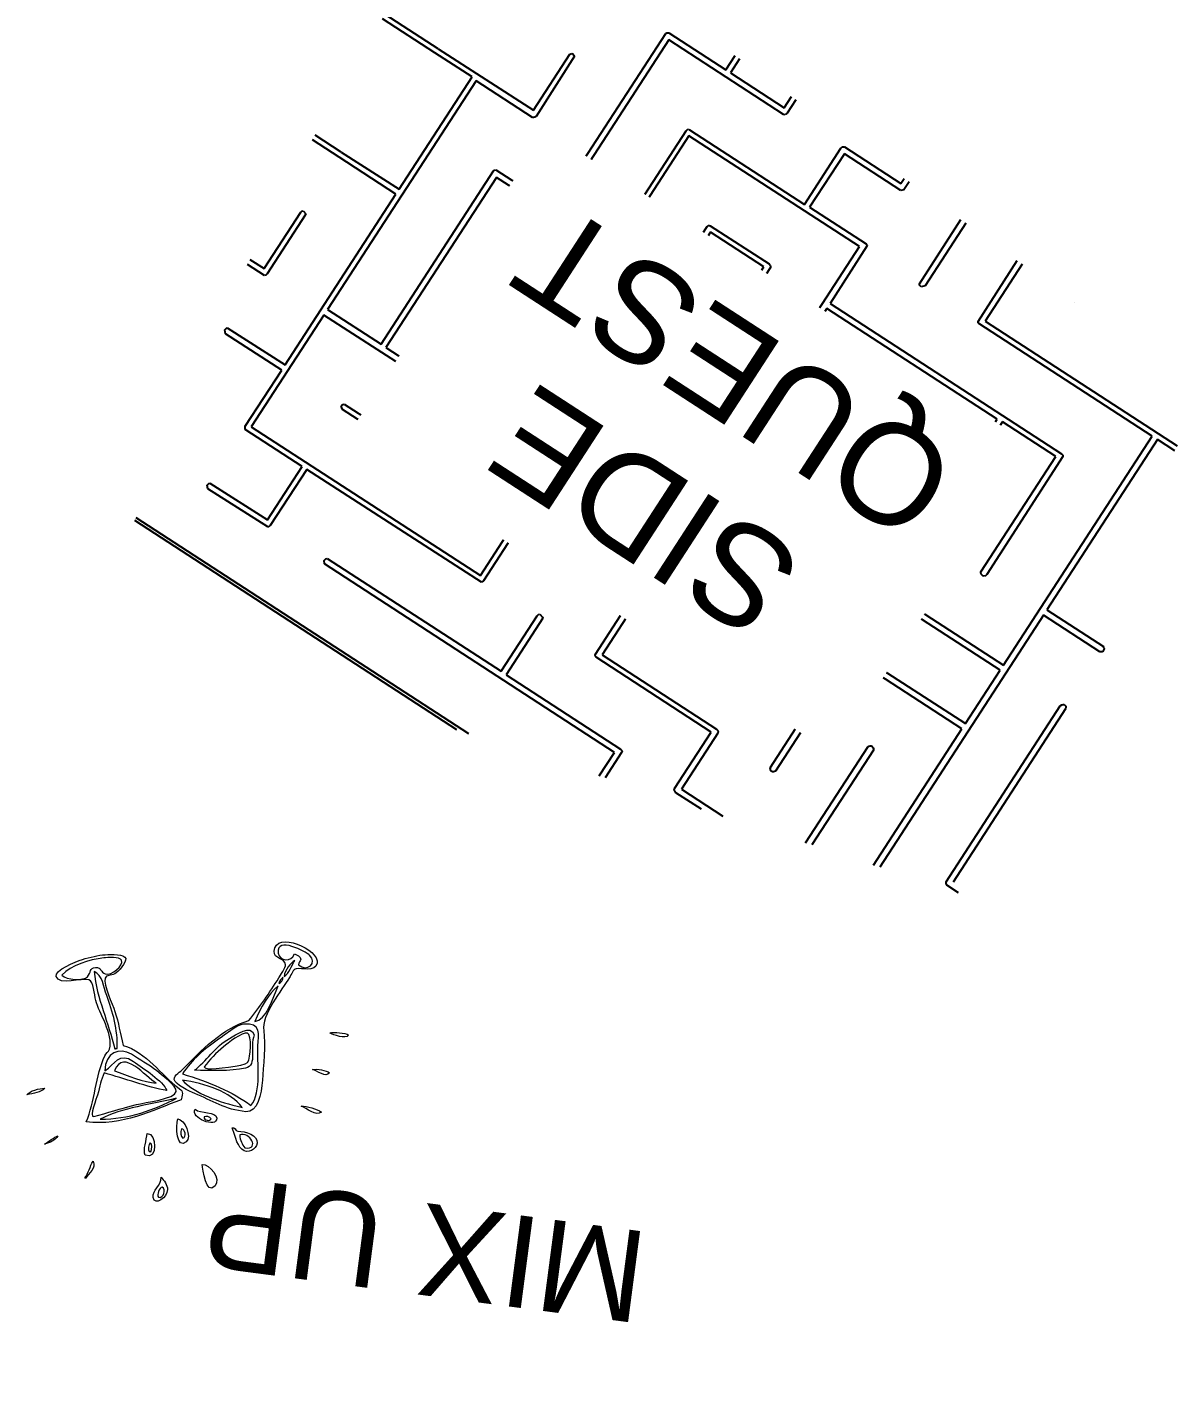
# Model space of a CAD drawing. Header units: millimetres. Extents: x -194 to 314, y -198 to 195.
# Drawn here: x -191.3 to -119.6, y 18.5 to 102.5 of the extents above; entities that cross this region are included whole.
import ezdxf

# ---------------------------------------------------------------- set-up
doc = ezdxf.new("R2010")
doc.units = ezdxf.units.MM
doc.header["$MEASUREMENT"] = 0
doc.styles.add('PDF AlfaSlabOne', font='arial.ttf')

msp = doc.modelspace()

# ---------------------------------------------------------------- linework, layer by layer
for p, q in [((-165.845, 100.886), (-169.1, 103)), ((-165.624, 101.121), (-168.935, 103.271)), ((-158.457, 91.285), (-151.442, 102.087)), ((-151.258, 101.695), (-158.256, 90.919)), ((-151.442, 102.087), (-151.389, 102.119)), ((-151.389, 102.119), (-151.31, 102.135)), ((-151.31, 102.135), (-151.247, 102.128)), ((-144.098, 97.045), (-151.258, 101.695)), ((-151.247, 102.128), (-147.702, 99.827)), ((-163.519, 99.376), (-165.845, 100.886)), ((-165.624, 101.121), (-159.694, 97.299)), ((-157.423, 100.796), (-157.369, 100.827)), ((-157.369, 100.827), (-157.291, 100.844)), ((-157.291, 100.844), (-157.242, 100.812)), ((-159.694, 97.299), (-157.423, 100.796)), ((-157.13, 100.672), (-159.532, 96.923)), ((-157.242, 100.812), (-157.13, 100.672)), ((-147.702, 99.827), (-147.127, 100.713)), ((-146.856, 100.517), (-147.416, 99.641)), ((-168.061, 92.382), (-163.519, 99.376)), ((-147.416, 99.641), (-144.062, 97.463)), ((-163.265, 99.144), (-172.519, 84.894)), ((-159.744, 96.857), (-163.265, 99.144)), ((-144.062, 97.463), (-143.61, 98.159)), ((-143.336, 97.959), (-143.886, 97.111)), ((-159.681, 96.851), (-159.744, 96.857)), ((-159.601, 96.866), (-159.681, 96.851)), ((-159.532, 96.923), (-159.601, 96.866)), ((-144.011, 97.023), (-144.098, 97.045)), ((-143.956, 97.054), (-144.011, 97.023)), ((-143.886, 97.111), (-143.956, 97.054)), ((-157.142, 85.291), (-150.174, 96.021)), ((-150.174, 96.021), (-150.088, 96.099)), ((-150.088, 96.099), (-150.011, 96.116)), ((-150.011, 96.116), (-149.963, 96.085)), ((-149.963, 96.085), (-142.803, 91.436)), ((-171.806, 94.374), (-173.471, 95.456)), ((-150.005, 95.708), (-157.019, 84.908)), ((-139.371, 88.802), (-150.005, 95.708)), ((-140.532, 94.933), (-140.446, 95.013)), ((-140.446, 95.013), (-140.368, 95.029)), ((-140.368, 95.029), (-140.304, 95.022)), ((-140.304, 95.022), (-136.784, 92.736)), ((-168.261, 92.073), (-171.806, 94.374)), ((-171.669, 94.692), (-168.061, 92.382)), ((-142.803, 91.436), (-140.532, 94.933)), ((-140.315, 94.588), (-142.477, 91.258)), ((-136.795, 92.302), (-140.315, 94.588)), ((-169.188, 82.73), (-162.174, 93.531)), ((-162.174, 93.531), (-162.12, 93.564)), ((-162.12, 93.564), (-162.04, 93.58)), ((-162.04, 93.58), (-158.457, 91.285)), ((-162.004, 93.117), (-168.894, 82.507)), ((-158.42, 90.822), (-162.004, 93.117)), ((-136.784, 92.736), (-136.579, 93.05)), ((-136.28, 92.833), (-136.597, 92.344)), ((-175.167, 81.439), (-168.261, 92.073)), ((-136.597, 92.344), (-136.795, 92.302)), ((-176.483, 87.435), (-174.197, 90.955)), ((-173.911, 90.77), (-176.29, 87.107)), ((-174.197, 90.955), (-174.126, 91.011)), ((-174.126, 91.011), (-174.048, 91.028)), ((-174.048, 91.028), (-173.889, 90.857)), ((-173.889, 90.857), (-173.911, 90.77)), ((-158.342, 90.839), (-158.42, 90.822)), ((-158.256, 90.919), (-158.342, 90.839)), ((-142.477, 91.258), (-138.957, 88.972)), ((-153.64, 82.714), (-148.867, 90.064)), ((-148.867, 90.064), (-148.798, 90.121)), ((-148.798, 90.121), (-148.734, 90.113)), ((-148.734, 90.113), (-148.671, 90.106)), ((-148.671, 90.106), (-145.008, 87.727)), ((-135.637, 86.479), (-133.053, 90.488)), ((-132.742, 90.262), (-135.282, 86.35)), ((-148.666, 89.698), (-153.193, 82.726)), ((-145.336, 87.535), (-148.666, 89.698)), ((-144.022, 81.641), (-139.371, 88.802)), ((-138.908, 88.839), (-141.201, 85.255)), ((-138.957, 88.972), (-138.902, 88.902)), ((-138.902, 88.902), (-138.908, 88.839)), ((-176.454, 87.01), (-177.522, 87.693)), ((-177.365, 88.009), (-176.483, 87.435)), ((-163.284, 83.802), (-160.89, 87.489)), ((-160.89, 87.489), (-160.804, 87.567)), ((-160.804, 87.567), (-160.741, 87.561)), ((-160.741, 87.561), (-157.142, 85.291)), ((-147.639, 83.99), (-145.336, 87.535)), ((-144.918, 87.5), (-147.297, 83.837)), ((-145.008, 87.727), (-144.928, 87.642)), ((-144.928, 87.642), (-144.912, 87.563)), ((-144.912, 87.563), (-144.918, 87.5)), ((-131.984, 84.139), (-129.537, 87.934)), ((-129.225, 87.707), (-131.534, 84.152)), ((-176.376, 87.027), (-176.454, 87.01)), ((-176.29, 87.107), (-176.376, 87.027)), ((-160.727, 87.113), (-162.891, 83.782)), ((-157.144, 84.818), (-160.727, 87.113)), ((-135.622, 86.4), (-135.637, 86.479)), ((-135.518, 86.3), (-135.622, 86.4)), ((-135.282, 86.35), (-135.518, 86.3)), ((-172.519, 84.894), (-169.188, 82.73)), ((-157.019, 84.908), (-157.09, 84.852)), ((-141.402, 84.946), (-143.689, 81.424)), ((-130.793, 78.056), (-141.402, 84.946)), ((-141.201, 85.255), (-126.785, 75.893)), ((-125.963, 85.337), (-125.963, 85.337)), ((-172.75, 84.538), (-177.277, 77.567)), ((-165.527, 79.879), (-172.75, 84.538)), ((-157.09, 84.852), (-157.144, 84.818)), ((-131.966, 84.06), (-131.984, 84.139)), ((-131.934, 84.005), (-131.966, 84.06)), ((-131.534, 84.152), (-119.578, 76.388)), ((-178.931, 83.612), (-178.829, 83.717)), ((-178.88, 83.378), (-178.931, 83.612)), ((-175.383, 81.107), (-178.88, 83.378)), ((-178.829, 83.717), (-178.775, 83.749)), ((-178.775, 83.749), (-175.167, 81.439)), ((-163.291, 83.739), (-163.284, 83.802)), ((-163.243, 83.606), (-163.291, 83.739)), ((-159.721, 81.319), (-163.243, 83.606)), ((-162.891, 83.782), (-159.394, 81.511)), ((-147.645, 83.927), (-147.639, 83.99)), ((-147.461, 83.74), (-147.645, 83.927)), ((-147.406, 83.772), (-147.461, 83.74)), ((-147.297, 83.837), (-147.406, 83.772)), ((-121.134, 76.992), (-131.934, 84.005)), ((-168.894, 82.507), (-165.35, 80.205)), ((-153.575, 82.501), (-153.64, 82.714)), ((-146.44, 77.867), (-153.575, 82.501)), ((-153.193, 82.726), (-142.583, 75.836)), ((-159.394, 81.511), (-159.343, 81.276)), ((-144.045, 81.554), (-144.022, 81.641)), ((-144.027, 81.476), (-144.045, 81.554)), ((-177.654, 77.61), (-175.383, 81.107)), ((-164.264, 74.325), (-159.721, 81.319)), ((-159.343, 81.276), (-161.614, 77.779)), ((-143.972, 81.407), (-144.027, 81.476)), ((-143.923, 81.376), (-143.972, 81.407)), ((-143.837, 81.352), (-143.923, 81.376)), ((-143.759, 81.369), (-143.837, 81.352)), ((-143.689, 81.424), (-143.759, 81.369)), ((-165.448, 79.897), (-165.527, 79.879)), ((-165.347, 80), (-165.448, 79.897)), ((-165.35, 80.205), (-165.347, 80)), ((-171.566, 78.965), (-171.488, 78.982)), ((-171.488, 78.982), (-164.264, 74.325)), ((-158.26, 75.601), (-155.974, 79.121)), ((-155.974, 79.121), (-155.904, 79.178)), ((-155.904, 79.178), (-155.825, 79.193)), ((-155.825, 79.193), (-152.099, 76.808)), ((-142.583, 75.836), (-140.312, 79.333)), ((-140.312, 79.333), (-140.256, 79.366)), ((-140.256, 79.366), (-140.179, 79.383)), ((-140.179, 79.383), (-140.117, 79.375)), ((-140.117, 79.375), (-136.429, 76.98)), ((-171.667, 78.862), (-171.621, 78.934)), ((-171.601, 78.651), (-171.667, 78.862)), ((-171.621, 78.934), (-171.566, 78.965)), ((-164.212, 73.885), (-171.601, 78.651)), ((-155.813, 78.746), (-158.068, 75.273)), ((-152.204, 76.437), (-155.813, 78.746)), ((-140.118, 78.904), (-142.374, 75.43)), ((-136.62, 76.633), (-140.118, 78.904)), ((-177.652, 77.405), (-177.654, 77.61)), ((-174.108, 75.104), (-177.652, 77.405)), ((-177.277, 77.567), (-163.003, 68.297)), ((-161.815, 77.469), (-164.101, 73.949)), ((-158.208, 75.161), (-161.815, 77.469)), ((-161.614, 77.779), (-158.26, 75.601)), ((-150.966, 70.897), (-146.44, 77.867)), ((-146.144, 77.643), (-150.671, 70.673)), ((-142.624, 75.357), (-146.144, 77.643)), ((-135.319, 71.086), (-130.793, 78.056)), ((-130.467, 77.879), (-135.133, 70.695)), ((-127.137, 75.717), (-130.467, 77.879)), ((-152.149, 76.469), (-152.204, 76.437)), ((-152.025, 76.557), (-152.149, 76.469)), ((-152.099, 76.808), (-152.025, 76.557)), ((-136.534, 76.609), (-136.62, 76.633)), ((-136.456, 76.626), (-136.534, 76.609)), ((-136.386, 76.682), (-136.456, 76.626)), ((-136.429, 76.98), (-136.348, 76.895)), ((-136.339, 76.753), (-136.386, 76.682)), ((-136.348, 76.895), (-136.332, 76.817)), ((-136.332, 76.817), (-136.339, 76.753)), ((-130.403, 62.719), (-121.134, 76.992)), ((-120.801, 76.775), (-127.691, 66.165)), ((-119.71, 76.067), (-120.801, 76.775)), ((-131.803, 68.532), (-127.137, 75.717)), ((-126.689, 75.728), (-131.439, 68.363)), ((-126.785, 75.893), (-126.706, 75.809)), ((-126.706, 75.809), (-126.689, 75.728)), ((-176.271, 71.773), (-174.108, 75.104)), ((-173.822, 74.918), (-176.093, 71.421)), ((-162.936, 67.881), (-173.822, 74.918)), ((-158.153, 75.192), (-158.208, 75.161)), ((-158.068, 75.273), (-158.153, 75.192)), ((-142.538, 75.333), (-142.624, 75.357)), ((-142.459, 75.351), (-142.538, 75.333)), ((-142.374, 75.43), (-142.459, 75.351)), ((-180.034, 73.945), (-179.934, 74.049)), ((-179.983, 73.71), (-180.034, 73.945)), ((-179.934, 74.049), (-179.853, 74.066)), ((-179.853, 74.066), (-176.271, 71.773)), ((-164.101, 73.949), (-164.157, 73.916)), ((-176.242, 71.349), (-179.983, 73.71)), ((-164.157, 73.916), (-164.212, 73.885)), ((-154.714, 73.095), (-154.628, 73.174)), ((-154.628, 73.174), (-154.565, 73.167)), ((-154.565, 73.167), (-150.966, 70.897)), ((-141.322, 69.809), (-139.051, 73.307)), ((-139.051, 73.307), (-138.982, 73.363)), ((-138.982, 73.363), (-138.902, 73.379)), ((-138.902, 73.379), (-138.839, 73.372)), ((-138.839, 73.372), (-135.319, 71.086)), ((-156.985, 69.598), (-154.714, 73.095)), ((-154.512, 72.726), (-156.767, 69.254)), ((-151.182, 70.564), (-154.512, 72.726)), ((-138.866, 72.916), (-145.756, 62.306)), ((-135.344, 70.629), (-138.866, 72.916)), ((-164.467, 58.696), (-184.548, 71.736)), ((-184.474, 71.926), (-163.735, 58.458)), ((-176.093, 71.421), (-176.178, 71.34)), ((-163.003, 68.297), (-160.701, 71.842)), ((-160.539, 71.467), (-162.811, 67.97)), ((-160.701, 71.842), (-160.647, 71.875)), ((-160.647, 71.875), (-160.568, 71.89)), ((-160.568, 71.89), (-156.985, 69.598)), ((-156.932, 69.157), (-160.539, 71.467)), ((-145.092, 71.92), (-145.086, 71.983)), ((-145.076, 71.841), (-145.092, 71.92)), ((-145.086, 71.983), (-145.039, 72.055)), ((-145.044, 71.787), (-145.076, 71.841)), ((-141.523, 69.501), (-145.044, 71.787)), ((-145.039, 72.055), (-144.984, 72.086)), ((-144.984, 72.086), (-144.906, 72.103)), ((-144.906, 72.103), (-144.843, 72.096)), ((-144.843, 72.096), (-141.322, 69.809)), ((-176.178, 71.34), (-176.242, 71.349)), ((-150.671, 70.673), (-147.151, 68.387)), ((-135.282, 70.621), (-135.344, 70.629)), ((-135.203, 70.639), (-135.282, 70.621)), ((-135.133, 70.695), (-135.203, 70.639)), ((-155.832, 63.404), (-151.182, 70.564)), ((-150.887, 70.34), (-155.414, 63.368)), ((-147.367, 68.054), (-150.887, 70.34)), ((-172.739, 69.243), (-172.638, 69.346)), ((-172.713, 69.023), (-172.739, 69.243)), ((-154.633, 57.281), (-172.713, 69.023)), ((-172.638, 69.346), (-172.56, 69.362)), ((-172.56, 69.362), (-161.697, 62.342)), ((-156.877, 69.189), (-156.932, 69.157)), ((-156.767, 69.254), (-156.877, 69.189)), ((-146.065, 62.506), (-141.523, 69.501)), ((-147.125, 68.167), (-147.202, 68.048)), ((-147.151, 68.387), (-147.095, 68.316)), ((-147.078, 68.238), (-147.125, 68.167)), ((-147.095, 68.316), (-147.078, 68.238)), ((-131.81, 68.468), (-131.803, 68.532)), ((-131.794, 68.39), (-131.81, 68.468)), ((-131.691, 68.289), (-131.794, 68.39)), ((-131.603, 68.267), (-131.691, 68.289)), ((-131.524, 68.282), (-131.603, 68.267)), ((-131.439, 68.363), (-131.524, 68.282)), ((-162.88, 67.914), (-162.936, 67.881)), ((-162.811, 67.97), (-162.88, 67.914)), ((-147.281, 68.03), (-147.367, 68.054)), ((-147.202, 68.048), (-147.281, 68.03)), ((-137.813, 67.193), (-137.807, 67.256)), ((-137.807, 67.256), (-137.705, 67.359)), ((-137.705, 67.359), (-137.628, 67.376)), ((-137.628, 67.376), (-137.54, 67.354)), ((-137.54, 67.354), (-130.403, 62.719)), ((-137.798, 67.114), (-137.813, 67.193)), ((-137.741, 67.045), (-137.798, 67.114)), ((-130.604, 62.41), (-137.741, 67.045)), ((-161.697, 62.342), (-159.456, 65.792)), ((-159.116, 65.638), (-161.402, 62.117)), ((-159.456, 65.792), (-159.371, 65.871)), ((-159.371, 65.871), (-159.293, 65.887)), ((-159.293, 65.887), (-159.132, 65.716)), ((-159.132, 65.716), (-159.116, 65.638)), ((-127.908, 65.832), (-138.105, 50.13)), ((-124.388, 63.546), (-127.908, 65.832)), ((-127.691, 66.165), (-124.171, 63.879)), ((-149.828, 64.68), (-149.782, 64.752)), ((-149.782, 64.752), (-149.727, 64.783)), ((-149.727, 64.783), (-149.649, 64.8)), ((-149.649, 64.8), (-149.586, 64.793)), ((-149.586, 64.793), (-146.065, 62.506)), ((-149.835, 64.616), (-149.828, 64.68)), ((-149.819, 64.538), (-149.835, 64.616)), ((-149.739, 64.454), (-149.819, 64.538)), ((-142.649, 59.849), (-149.739, 64.454)), ((-124.171, 63.879), (-124.153, 63.801)), ((-155.838, 63.341), (-155.832, 63.404)), ((-155.823, 63.262), (-155.838, 63.341)), ((-155.79, 63.208), (-155.823, 63.262)), ((-148.606, 58.543), (-155.79, 63.208)), ((-155.414, 63.368), (-148.278, 58.734)), ((-139.953, 63.272), (-144.603, 56.112)), ((-142.426, 60.143), (-140.155, 63.641)), ((-140.155, 63.641), (-140.069, 63.719)), ((-140.069, 63.719), (-140.006, 63.713)), ((-140.006, 63.713), (-139.919, 63.691)), ((-132.983, 58.746), (-139.953, 63.272)), ((-139.919, 63.691), (-132.767, 59.079)), ((-124.323, 63.539), (-124.388, 63.546)), ((-124.246, 63.556), (-124.323, 63.539)), ((-124.19, 63.588), (-124.246, 63.556)), ((-124.143, 63.66), (-124.19, 63.588)), ((-124.153, 63.801), (-124.122, 63.746)), ((-124.122, 63.746), (-124.143, 63.66)), ((-145.756, 62.306), (-142.426, 60.143)), ((-132.767, 59.079), (-130.604, 62.41)), ((-161.402, 62.117), (-154.267, 57.482)), ((-144.936, 56.328), (-142.649, 59.849)), ((-133.97, 49.207), (-126.871, 60.189)), ((-126.523, 59.996), (-133.537, 49.195)), ((-126.871, 60.189), (-126.762, 60.253)), ((-126.762, 60.253), (-126.685, 60.269)), ((-126.685, 60.269), (-126.62, 60.262)), ((-126.62, 60.262), (-126.517, 60.161)), ((-126.501, 60.083), (-126.523, 59.996)), ((-126.517, 60.161), (-126.501, 60.083)), ((-150.893, 55.021), (-148.606, 58.543)), ((-148.203, 58.484), (-150.474, 54.987)), ((-148.278, 58.734), (-148.198, 58.649)), ((-148.181, 58.571), (-148.203, 58.484)), ((-148.198, 58.649), (-148.181, 58.571)), ((-138.496, 50.257), (-132.983, 58.746)), ((-155.588, 55.811), (-154.633, 57.281)), ((-154.201, 57.271), (-155.213, 55.689)), ((-154.267, 57.482), (-154.186, 57.397)), ((-154.17, 57.318), (-154.201, 57.271)), ((-154.186, 57.397), (-154.17, 57.318)), ((-142.741, 51.637), (-138.839, 57.645)), ((-138.506, 57.429), (-142.35, 51.51)), ((-138.839, 57.645), (-138.784, 57.677)), ((-138.784, 57.677), (-138.706, 57.693)), ((-138.706, 57.693), (-138.643, 57.687)), ((-138.643, 57.687), (-138.571, 57.64)), ((-138.571, 57.64), (-138.516, 57.57)), ((-138.516, 57.57), (-138.499, 57.492)), ((-138.499, 57.492), (-138.506, 57.429)), ((-144.92, 56.25), (-144.936, 56.328)), ((-144.927, 56.186), (-144.92, 56.25)), ((-144.87, 56.117), (-144.927, 56.186)), ((-144.799, 56.07), (-144.87, 56.117)), ((-144.737, 56.062), (-144.799, 56.07)), ((-144.658, 56.08), (-144.737, 56.062)), ((-144.603, 56.112), (-144.658, 56.08)), ((-150.915, 54.934), (-150.893, 55.021)), ((-150.883, 54.88), (-150.915, 54.934)), ((-150.819, 54.77), (-150.883, 54.88)), ((-149.228, 53.745), (-150.819, 54.77)), ((-150.474, 54.987), (-147.892, 53.31)), ((-133.977, 49.144), (-133.97, 49.207)), ((-133.961, 49.065), (-133.977, 49.144)), ((-133.927, 49.01), (-133.961, 49.065)), ((-133.196, 48.535), (-133.927, 49.01))]:
    msp.add_line(p, q)
at = {"lineweight": 0}
msp.add_lwpolyline([(-177.434, 40.564, 0.029696), (-175.565, 43.223)], format="xyb", dxfattribs=at)
for points in [[(-175.852, 44.886), (-175.762, 46.211), (-172.994, 44.989), (-173.18, 44.134)], [(-173.645, 44.649), (-173.843, 44.831), (-175.741, 45.872), (-175.601, 44.773)], [(-187.804, 44.381), (-187.327, 44.512), (-186.832, 44.642), (-186.38, 44.673)], [(-185.36, 44.326), (-185.455, 44.565), (-186.273, 44.489), (-186.46, 44.47)], [(-186.38, 44.673), (-185.99, 44.699), (-185.175, 44.72), (-185.107, 44.426)], [(-175.137, 44.046), (-175.179, 44.456), (-175.885, 44.407), (-175.852, 44.886)], [(-175.601, 44.773), (-175.539, 44.287), (-174.753, 44.17), (-174.595, 44.721)], [(-174.595, 44.721), (-174.396, 44.653), (-174.23, 44.56), (-174.187, 44.374)], [(-174.337, 44.047), (-173.808, 43.544), (-173.123, 44.169), (-173.645, 44.649)], [(-189.437, 43.317), (-189.549, 43.679), (-188.231, 44.263), (-187.804, 44.381)], [(-186.46, 44.47), (-187.418, 44.375), (-188.501, 43.994), (-189.079, 43.403)], [(-187.493, 43.301), (-187.249, 43.559), (-187.372, 43.859), (-186.992, 43.874)], [(-186.992, 43.874), (-186.586, 43.89), (-186.688, 43.573), (-186.378, 43.474)], [(-186.378, 43.474), (-185.984, 43.348), (-185.233, 44.005), (-185.36, 44.326)], [(-185.107, 44.426), (-185.053, 44.193), (-185.566, 43.595), (-185.791, 43.476)], [(-175.565, 43.223), (-175.481, 43.357), (-175.121, 43.896), (-175.137, 44.046)], [(-174.568, 44.317), (-174.804, 44.143), (-175.203, 43.755), (-175.233, 43.312)], [(-175.233, 43.312), (-174.91, 43.515), (-174.781, 43.97), (-174.568, 44.317)], [(-174.476, 43.799), (-174.676, 43.758), (-174.767, 43.443), (-174.896, 43.241)], [(-173.18, 44.134), (-173.305, 43.555), (-174.155, 43.865), (-174.476, 43.799)], [(-174.187, 44.374), (-174.236, 44.262), (-174.32, 44.198), (-174.337, 44.047)], [(-187.413, 43.104), (-187.827, 43.248), (-189.252, 42.719), (-189.437, 43.317)], [(-189.079, 43.403), (-188.806, 43.081), (-187.743, 43.038), (-187.493, 43.301)], [(-186.969, 41.819), (-187.066, 42.199), (-187.093, 42.992), (-187.413, 43.104)], [(-186.289, 42.13), (-186.491, 42.663), (-186.539, 43.407), (-187.078, 43.619)], [(-187.078, 43.619), (-186.895, 41.923), (-186.179, 40.432), (-185.792, 38.813)], [(-186.386, 43.208), (-186.517, 42.787), (-185.925, 41.571), (-185.781, 41.13)], [(-185.791, 43.476), (-186.029, 43.352), (-186.318, 43.429), (-186.386, 43.208)], [(-174.896, 43.241), (-175.364, 42.511), (-176.663, 40.906), (-176.504, 39.935)], [(-175.319, 43.27), (-175.395, 43.134), (-175.531, 43.077), (-175.557, 42.875)], [(-175.557, 42.875), (-175.428, 42.921), (-175.273, 43.098), (-175.319, 43.27)], [(-185.632, 38.818), (-185.591, 39.967), (-185.917, 41.15), (-186.289, 42.13)], [(-175.604, 42.722), (-176.199, 42.248), (-176.7, 41.387), (-177.067, 40.515)], [(-177.067, 40.515), (-176.336, 40.552), (-175.957, 41.989), (-175.604, 42.722)], [(-186.117, 38.776), (-185.865, 39.747), (-186.768, 41.028), (-186.969, 41.819)], [(-185.781, 41.13), (-185.54, 40.397), (-185.471, 39.808), (-185.26, 39.009)], [(-181.537, 37.533), (-180.49, 38.629), (-178.99, 40.147), (-177.434, 40.564)], [(-177.756, 40.34), (-178.195, 40.293), (-178.922, 39.671), (-179.319, 39.4)], [(-178.647, 39.444), (-178.221, 39.678), (-177.298, 40.361), (-177.099, 39.667)], [(-176.867, 38.997), (-176.822, 39.683), (-176.647, 40.458), (-177.756, 40.34)], [(-177.511, 39.775), (-177.859, 39.857), (-178.76, 39.148), (-179.008, 38.932)], [(-177.099, 39.667), (-177.425, 38.897), (-176.865, 37.781), (-177.637, 37.606)], [(-177.51, 37.962), (-177.291, 38.201), (-177.246, 39.712), (-177.511, 39.775)], [(-176.504, 39.935), (-176.371, 39.123), (-176.541, 37.662), (-176.59, 36.855)], [(-172.392, 39.794), (-172.117, 39.865), (-171.425, 39.813), (-171.21, 39.664)], [(-171.21, 39.664), (-171.432, 39.364), (-172.122, 39.687), (-172.392, 39.794)], [(-186.412, 38.361), (-186.345, 38.504), (-186.156, 38.628), (-186.117, 38.776)], [(-184.746, 38.462), (-185.486, 38.933), (-186.41, 38.573), (-186.401, 37.427)], [(-186.401, 37.427), (-185.802, 37.826), (-185.496, 38.659), (-184.618, 38.019)], [(-183.198, 36.659), (-183.888, 37.022), (-185.208, 38.876), (-185.815, 37.43)], [(-185.792, 38.813), (-185.715, 38.783), (-185.709, 38.848), (-185.632, 38.818)], [(-185.26, 39.009), (-183.831, 38.627), (-182.836, 37.112), (-181.872, 36.405)], [(-179.319, 39.4), (-180.248, 38.768), (-180.952, 38.136), (-181.575, 37.245)], [(-180.827, 37.466), (-180.115, 37.978), (-179.514, 38.97), (-178.647, 39.444)], [(-179.008, 38.932), (-179.479, 38.523), (-179.866, 38.161), (-180.212, 37.678)], [(-177.305, 35.27), (-176.598, 36.113), (-176.934, 37.991), (-176.867, 38.997)], [(-187.566, 34.249), (-187.046, 35.484), (-186.972, 37.164), (-186.412, 38.361)], [(-183.176, 37.429), (-183.674, 37.834), (-184.266, 38.156), (-184.746, 38.462)], [(-184.618, 38.019), (-183.986, 37.559), (-182.784, 36.813), (-182.539, 36.199)], [(-179.961, 37.565), (-179.619, 37.527), (-177.732, 37.719), (-177.51, 37.962)], [(-186.445, 37.3), (-186.659, 36.853), (-186.705, 36.495), (-186.867, 35.916)], [(-182.539, 36.199), (-183.78, 36.426), (-185.155, 36.954), (-186.445, 37.3)], [(-185.815, 37.43), (-185.025, 37.155), (-183.965, 36.717), (-183.198, 36.659)], [(-181.959, 36.15), (-181.904, 36.474), (-182.913, 37.215), (-183.176, 37.429)], [(-182.076, 36.884), (-182.105, 37.178), (-181.665, 37.399), (-181.537, 37.533)], [(-181.575, 37.245), (-179.944, 36.746), (-178.452, 36.14), (-177.305, 35.27)], [(-177.637, 37.606), (-178.618, 37.383), (-179.859, 37.449), (-180.827, 37.466)], [(-180.212, 37.678), (-180.155, 37.587), (-180.07, 37.578), (-179.961, 37.565)], [(-173.465, 37.51), (-173.176, 37.574), (-172.609, 37.467), (-172.398, 37.316)], [(-172.398, 37.316), (-172.647, 36.977), (-173.164, 37.442), (-173.465, 37.51)], [(-191.261, 35.935), (-191.085, 36.188), (-190.512, 36.349), (-190.141, 36.347)], [(-190.141, 36.347), (-190.41, 36.073), (-190.854, 36.029), (-191.261, 35.935)], [(-184.439, 35.33), (-183.891, 35.465), (-182.039, 35.681), (-181.959, 36.15)], [(-180.803, 36.024), (-181.12, 36.153), (-182.046, 36.59), (-182.076, 36.884)], [(-181.872, 36.405), (-181.526, 36.15), (-181.524, 36.133), (-181.655, 35.63)], [(-177.853, 35.156), (-178.53, 36.106), (-180.197, 36.667), (-181.575, 36.845)], [(-181.575, 36.845), (-180.742, 36), (-179.313, 35.488), (-177.905, 35.163)], [(-176.59, 36.855), (-176.643, 35.981), (-176.88, 34.816), (-177.622, 34.886)], [(-186.867, 35.916), (-186.903, 35.786), (-187.412, 34.507), (-187.095, 34.587)], [(-187.095, 34.587), (-186.239, 34.804), (-185.486, 35.073), (-184.439, 35.33)], [(-177.622, 34.886), (-178.906, 35.006), (-179.714, 35.579), (-180.803, 36.024)], [(-177.905, 35.163), (-177.888, 35.16), (-177.87, 35.158), (-177.853, 35.156)], [(-174.165, 35.23), (-173.827, 35.228), (-173.173, 35.068), (-172.909, 34.852)], [(-172.909, 34.852), (-173.251, 34.592), (-173.834, 35.097), (-174.165, 35.23)], [(-190.174, 32.86), (-189.899, 33.025), (-189.581, 33.294), (-189.331, 33.389)], [(-189.331, 33.389), (-189.512, 33.082), (-189.825, 32.948), (-190.174, 32.86)], [(-187.651, 30.77), (-187.42, 31.031), (-187.344, 31.496), (-187.143, 31.795)], [(-187.143, 31.795), (-186.902, 31.395), (-187.442, 31.017), (-187.602, 30.737)], [(-187.602, 30.737), (-187.633, 30.736), (-187.648, 30.748), (-187.651, 30.77)]]:
    msp.add_open_spline(points, degree=3, dxfattribs=at)

# ---------------------------------------------------------------- texts
at = {"insert": (-166.423, 26.359), "char_height": 5.7256, "attachment_point": 5, "rotation": 172.50985, "style": 'PDF AlfaSlabOne', "bg_fill": 3, "box_fill_scale": 1.5, "bg_fill_color": 256, "bg_fill_transparency": 0}
msp.add_mtext('MIX UP', dxfattribs=at)

# ---------------------------------------------------------------- next in the draw order: linework, layer by layer
at = {"lineweight": 0}
for points in [[(-181.655, 35.63), (-183.429, 34.974), (-185.313, 33.975), (-187.566, 34.249)], [(-181.962, 35.724), (-183.488, 35.35), (-185.338, 35.132), (-186.69, 34.427)], [(-186.69, 34.427), (-184.951, 34.402), (-183.292, 35.012), (-181.962, 35.724)], [(-181.866, 34.432), (-181.431, 34.449), (-180.969, 33.322), (-181.334, 33.003)], [(-179.433, 34.485), (-179.412, 33.818), (-181.139, 34.516), (-180.774, 35.034)], [(-180.774, 35.034), (-180.483, 34.759), (-179.447, 34.907), (-179.433, 34.485)], [(-180.223, 34.562), (-180.251, 34.358), (-179.849, 34.252), (-179.784, 34.451)], [(-179.784, 34.451), (-179.83, 34.561), (-180.11, 34.648), (-180.223, 34.562)], [(-181.334, 33.003), (-181.931, 32.48), (-182.003, 34.013), (-181.866, 34.432)], [(-181.627, 33.814), (-181.714, 33.625), (-181.697, 33.324), (-181.542, 33.243)], [(-181.542, 33.243), (-181.325, 33.309), (-181.377, 33.813), (-181.627, 33.814)], [(-178.474, 33.879), (-178.285, 33.953), (-178.298, 33.689), (-178.128, 33.673)], [(-177.876, 32.547), (-178.192, 32.825), (-178.346, 33.591), (-178.474, 33.879)], [(-178.128, 33.673), (-177.62, 33.67), (-176.875, 33.446), (-176.92, 32.928)], [(-177.679, 32.628), (-176.695, 32.52), (-177.41, 33.668), (-177.998, 33.443)], [(-183.896, 32.167), (-184.048, 32.518), (-183.796, 33.122), (-183.769, 33.536)], [(-183.769, 33.536), (-183.18, 33.549), (-183.073, 31.843), (-183.896, 32.167)], [(-183.579, 32.952), (-183.676, 32.873), (-183.719, 32.503), (-183.652, 32.402)], [(-183.547, 32.388), (-183.491, 32.547), (-183.402, 32.898), (-183.579, 32.952)], [(-177.998, 33.443), (-177.977, 33.106), (-177.849, 32.851), (-177.679, 32.628)], [(-176.92, 32.928), (-176.955, 32.524), (-177.5, 32.217), (-177.876, 32.547)], [(-183.652, 32.402), (-183.617, 32.397), (-183.582, 32.393), (-183.547, 32.388)], [(-180.347, 31.593), (-179.863, 31.657), (-179.153, 30.694), (-179.536, 30.261)], [(-179.536, 30.261), (-180.118, 29.604), (-180.27, 31.333), (-180.347, 31.593)], [(-183.389, 29.542), (-183.455, 30.024), (-182.896, 30.24), (-182.902, 30.811)], [(-182.902, 30.811), (-182.731, 30.602), (-182.494, 30.318), (-182.497, 30.038)], [(-182.497, 30.038), (-182.503, 29.539), (-183.311, 28.975), (-183.389, 29.542)], [(-182.824, 30.187), (-183.03, 30.14), (-183.173, 29.729), (-183.068, 29.553)], [(-183.068, 29.553), (-182.735, 29.457), (-182.57, 30.063), (-182.824, 30.187)]]:
    msp.add_open_spline(points, degree=3, dxfattribs=at)

# ---------------------------------------------------------------- next in the draw order: texts
at = {"insert": (-149.486, 77.34), "char_height": 6.2288, "attachment_point": 5, "rotation": 147.00985, "style": 'PDF AlfaSlabOne', "bg_fill": 3, "box_fill_scale": 1.5, "bg_fill_color": 256, "bg_fill_transparency": 0}
msp.add_mtext('SIDE \\PQUEST', dxfattribs=at)

# ---------------------------------------------------------------- next in the draw order: linework, layer by layer
msp.add_line((-171.669, 94.692), (-173.306, 95.755))

doc.saveas('drawing.dxf')
